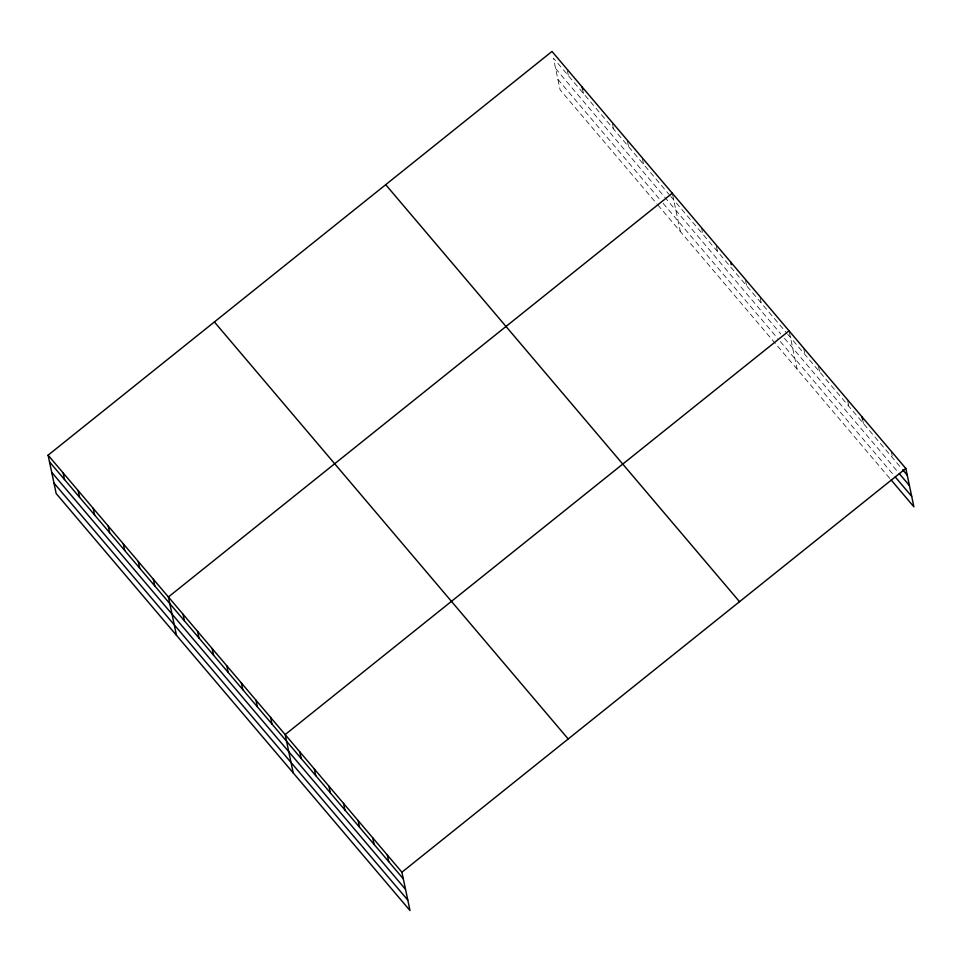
<?xml version="1.0" encoding="UTF-8"?>
<svg xmlns="http://www.w3.org/2000/svg" width="962" height="962" viewBox="0 0 962 962"><rect width="100%" height="100%" fill="white"/><g stroke="black" fill="none" stroke-linecap="round" stroke-linejoin="round"><path stroke-width="0.72" stroke-dasharray="4.81 3.61" d="M669.937 195.442L553.403 58.081L560.088 89.791L656.89 203.884M670.875 196.549L786.808 333.189M787.722 334.259L901.743 468.65M555.603 68.542L663.684 195.935M664.622 197.042L780.807 333.97M784.451 338.275L897.57 471.596M557.876 79.329L660.317 200.072M663.143 203.391L777.609 338.299M780.338 341.534L893.445 474.843M657.828 204.99L890.187 478.86M891.221 451.262L892.628 457.9M862.589 419.516L863.431 423.496M847.714 400.986L848.833 406.301M818.53 366.582L819.648 371.897M803.655 348.052L805.05 354.689M789.333 332.179L797.137 369.192M760.148 297.763L761.267 303.078M745.55 280.567L746.668 285.882M716.365 246.164L717.484 251.479M701.49 227.633L702.885 234.271M672.582 194.552L680.374 231.577M642.508 159.103L643.626 164.418M627.464 141.39L628.583 146.705M612.433 123.665L613.552 128.98M582.635 89.538L583.477 93.53M567.315 70.491L568.434 75.806"/><path stroke-width="1.44" d="M48.1 455.182L401.912 872.209L410.004 910.557L56.181 493.542L48.1 455.182L551.996 51.443L905.819 468.458L913.9 506.818L891.101 479.93M672.294 193.23L168.398 596.981L176.479 635.329M789.056 330.844L285.161 734.595L293.242 772.943M401.912 872.209L905.819 468.458M902.657 469.733L907.214 475.108M899.386 473.749L909.427 485.569M895.273 476.996L911.699 496.356M385.714 184.68L739.525 601.695M214.382 321.945L568.205 738.972M49.495 461.832L403.318 878.859M51.707 472.294L405.519 889.321M53.98 483.068L407.792 900.095M862.036 416.859L862.589 419.516M730.675 262.037L731.24 264.694M582.07 86.881L582.635 89.538M387.325 855.014L388.72 861.651M372.727 837.806L374.122 844.456M358.129 820.61L359.535 827.248M343.542 803.402L344.937 810.04M328.944 786.194L330.339 792.844M314.346 768.999L315.752 775.637M299.747 751.791L301.154 758.441M270.562 717.387L271.957 724.037M255.964 700.192L257.371 706.829M241.378 682.984L242.773 689.634M226.779 665.788L228.174 672.426M212.181 648.58L213.588 655.23M197.583 631.385L198.99 638.022M182.996 614.177L184.391 620.827M153.355 579.256L154.762 585.894M138.324 561.531L139.718 568.169M123.28 543.807L124.687 550.444M108.249 526.082L109.644 532.72M93.206 508.357L94.613 515.007M78.175 490.632L79.569 497.282M63.131 472.907L64.538 479.557"/></g></svg>
